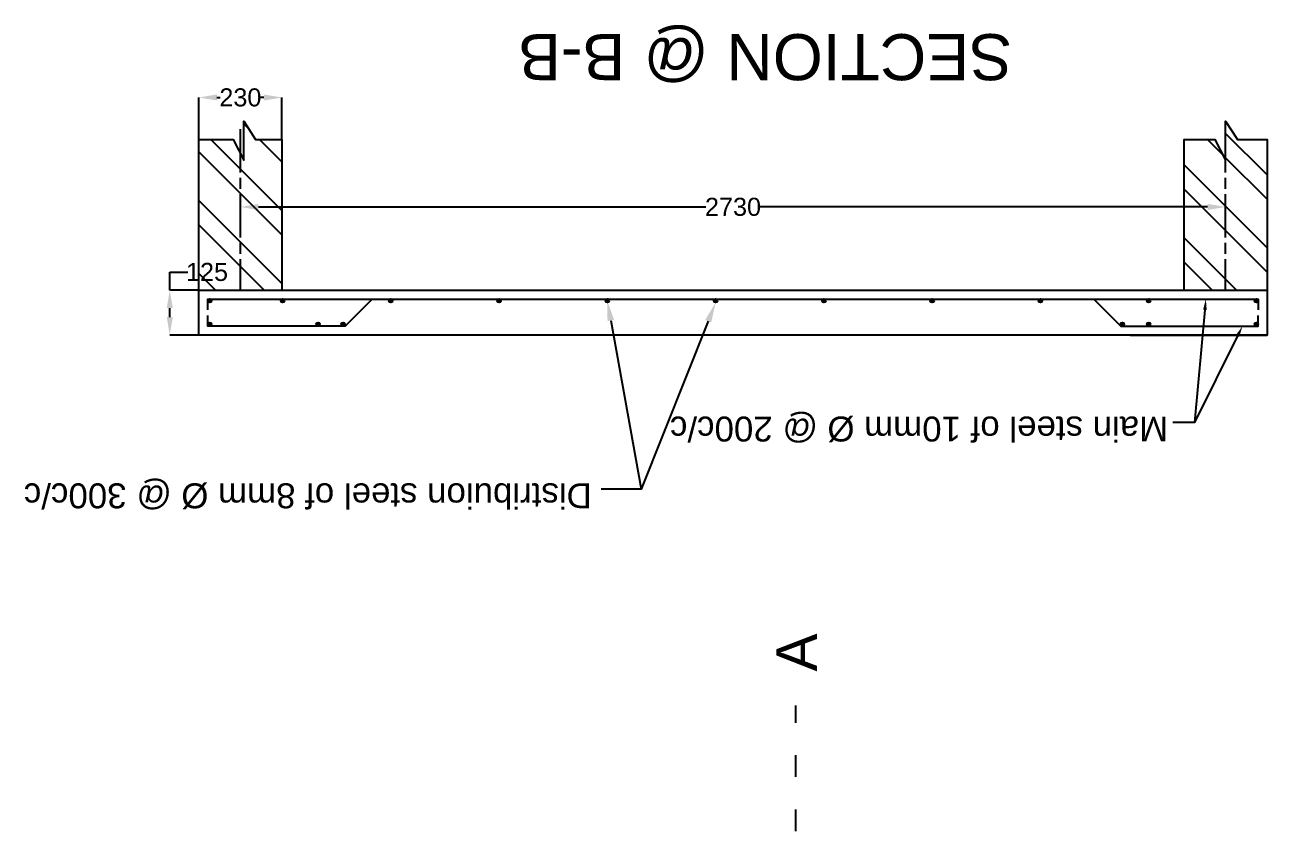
# Model space of a CAD drawing. Header units: inches. Extents: x 3440 to 8522, y 4937 to 14495.
# Drawn here: x 3806 to 7248, y 12262 to 14495 of the extents above; entities that cross this region are included whole.
import ezdxf

# ---------------------------------------------------------------- set-up
doc = ezdxf.new("R2010")
doc.units = ezdxf.units.IN
doc.header["$MEASUREMENT"] = 0
doc.layers.add('PDF_0', color=7, linetype='Continuous')
doc.layers.add('PDF_Text', color=7, linetype='Continuous')
doc.styles.add('PDF TimesNewRomanPSMT', font='arial.ttf')
doc.styles.get("Standard").update_dxf_attribs({"font": 'arial.ttf'})
doc.dimstyles.get("Standard").update_dxf_attribs({"dimtxt": 50, "dimasz": 50, "dimexe": 0.18, "dimexo": 0.0625, "dimgap": 0.09, "dimtad": 0, "dimtih": 1, "dimtoh": 1, "dimdec": 4, "dimzin": 0, "dimdsep": 46, "dimtxsty": 'Standard', "dimcen": 0.09, "dimadec": 0, "dimazin": 0, "dimtfac": 1, "dimtdec": 4, "dimtofl": 0, "dimtmove": 0, "dimatfit": 3, "dimfxl": 1, "dimtolj": 1, "dimtzin": 0, "dimarcsym": 0})

# ---------------------------------------------------------------- blocks, each defined once
blk = doc.blocks.new('*D8')
at = {"color": 0, "lineweight": -2, "transparency": 16777216}
for p, q in [((4207.3, 13760), (4207.3, 13810)), ((4207.3, 13810), (4257.3, 13810)), ((4288, 13760), (4207.2, 13760)), ((4207.3, 13685.1), (4207.3, 13710)), ((4288, 13635.1), (4207.2, 13635.1))]:
    blk.add_line(p, q, dxfattribs=at)
at = {"color": 0, "transparency": 16777216}
for points in [[(4199, 13710), (4215.7, 13710), (4207.3, 13760)], [(4199, 13685.1), (4215.7, 13685.1), (4207.3, 13635.1)]]:
    blk.add_solid(points, dxfattribs=at)
at = {"layer": 'Defpoints', "color": 0, "transparency": 16777216}
for p in [(4207.3, 13760), (4288, 13760), (4288, 13635.1)]:
    blk.add_point(p, dxfattribs=at)
at = {"color": 0, "transparency": 16777216, "insert": (4310.5, 13810), "char_height": 50, "attachment_point": 5}
blk.add_mtext('\\A1;125', dxfattribs=at)
blk = doc.blocks.new('*D9')
at = {"color": 0, "lineweight": -2, "transparency": 16777216}
for p, q in [((4403, 13965.7), (4403, 13990.4)), ((4453, 13990.3), (5692.9, 13990.3)), ((7083, 13990.3), (5843.1, 13990.3)), ((7133, 13965.7), (7133, 13990.4))]:
    blk.add_line(p, q, dxfattribs=at)
at = {"color": 0, "transparency": 16777216}
for points in [[(4453, 13998.6), (4453, 13981.9), (4403, 13990.3)], [(7083, 13998.6), (7083, 13981.9), (7133, 13990.3)]]:
    blk.add_solid(points, dxfattribs=at)
at = {"layer": 'Defpoints', "color": 0, "transparency": 16777216}
for p in [(4403, 13990.3), (4403, 13965.7), (7133, 13965.7)]:
    blk.add_point(p, dxfattribs=at)
at = {"color": 0, "transparency": 16777216, "insert": (5768, 13990.3), "char_height": 50, "attachment_point": 5}
blk.add_mtext('\\A1;2730', dxfattribs=at)
blk = doc.blocks.new('*D10')
at = {"color": 0, "lineweight": -2, "transparency": 16777216}
for p, q in [((4288, 14177), (4288, 14293.6)), ((4338, 14293.4), (4347.3, 14293.4)), ((4468, 14293.4), (4458.7, 14293.4)), ((4518, 14177), (4518, 14293.6))]:
    blk.add_line(p, q, dxfattribs=at)
at = {"color": 0, "transparency": 16777216}
for points in [[(4338, 14301.8), (4338, 14285.1), (4288, 14293.4)], [(4468, 14301.8), (4468, 14285.1), (4518, 14293.4)]]:
    blk.add_solid(points, dxfattribs=at)
at = {"layer": 'Defpoints', "color": 0, "transparency": 16777216}
for p in [(4288, 14293.4), (4288, 14177), (4518, 14177)]:
    blk.add_point(p, dxfattribs=at)
at = {"color": 0, "transparency": 16777216, "insert": (4403, 14293.4), "char_height": 50, "attachment_point": 5}
blk.add_mtext('\\A1;230', dxfattribs=at)

msp = doc.modelspace()

# ---------------------------------------------------------------- linework, layer by layer
at = {"layer": 'PDF_0', "lineweight": 25}
for points in [[(7018.0295, 13760.0025), (7018.0295, 14176.95248), (7102.93928, 14176.95248), (7132.67423, 14119.79531), (7133.00462, 14176.95248), (7133.00462, 14228.16266), (7165.38266, 14176.95248), (7247.97973, 14176.95248), (7247.97973, 13635.11574), (4288.03134, 13635.11574), (4288.03134, 14176.95248), (4382.85277, 14176.95248), (4412.58772, 14119.79531), (4412.9181, 14176.95248), (4412.9181, 14228.16266), (4445.29615, 14176.95248), (4517.98157, 14176.95248), (4517.98157, 13760.0025)], [(4426.46402, 14206.68742), (4412.9181, 14220.23334)], [(4403.00646, 14085.43493), (4403.00646, 14205.69625)], [(7133.00462, 14085.43493), (7133.00462, 14205.69625)], [(7247.97973, 14078.82716), (7133.00462, 14194.13267)], [(4517.98157, 13980.37146), (4321.40056, 14176.95248)], [(4517.98157, 14114.83948), (4456.19897, 14176.95248)], [(7125.0753, 14134.33239), (7082.7856, 14176.95248)], [(4517.98157, 13912.97226), (4288.03134, 14142.92249)], [(7247.97973, 14011.75835), (7132.67423, 14126.73346)], [(7247.97973, 13876.95994), (7018.0295, 14106.91017)], [(4403.00646, 14040.50213), (4403.00646, 14070.56746)], [(7133.00462, 14040.50213), (7133.00462, 14070.56746)], [(4403.00646, 13905.70372), (4403.00646, 14025.63466)], [(7247.97973, 13809.56074), (7018.0295, 14039.51096)], [(7133.00462, 13905.70372), (7133.00462, 14025.63466)], [(4517.98157, 13778.17385), (4288.03134, 14008.12408)], [(4403.00646, 13983.34496), (4403.00646, 13984.00574)], [(7133.00462, 13983.34496), (7133.00462, 13984.00574)], [(4468.75372, 13760.0025), (4288.03134, 13940.72487)], [(4403.00646, 13860.44053), (4403.00646, 13890.50586)], [(7162.73956, 13760.0025), (7018.0295, 13905.04294)], [(7133.00462, 13860.44053), (7133.00462, 13890.50586)], [(4403.00646, 13760.0025), (4403.00646, 13845.57306)], [(7133.00462, 13760.0025), (7133.00462, 13845.57306)], [(4333.95531, 13760.0025), (4288.03134, 13806.25685)], [(7095.34035, 13760.0025), (7018.0295, 13837.64374)], [(4288.03134, 13760.0025), (7247.97973, 13760.0025)], [(4313.14085, 13705.15805), (4313.14085, 13735.22338), (7222.87022, 13735.22338), (7222.87022, 13705.15805)], [(4768.08548, 13735.22338), (4693.08735, 13660.22524), (4313.14085, 13660.22524), (4313.14085, 13689.96019)], [(6767.92559, 13735.22338), (6842.92373, 13660.22524), (7222.87022, 13660.22524), (7222.87022, 13689.96019)], [(7075.51706, 13705.15805), (7047.10367, 13393.27153), (6986.97301, 13393.27153)], [(5699.11958, 13673.77116), (5513.111, 13208.25411), (5402.43093, 13208.25411)], [(5429.52277, 13675.75349), (5513.111, 13208.25411)], [(6868.03323, 13635.11574), (7247.97973, 13635.11574)], [(7166.04344, 13633.13341), (7047.10367, 13393.27153)], [(5941.76373, 12561.54819), (5941.76373, 12609.45449)], [(5941.76373, 12411.55193), (5941.76373, 12471.68259)], [(5941.76373, 12261.55566), (5941.76373, 12321.68632)]]:
    msp.add_lwpolyline(points, dxfattribs=at)
for centre in [(4318.26193, 13730.43281), (4519.79876, 13730.43281), (4819.7913, 13730.43281), (5119.78383, 13730.43281), (5419.77637, 13730.43281), (5719.76891, 13730.43281), (6019.76144, 13730.43281), (6319.75398, 13730.43281), (6619.74652, 13730.43281), (6919.73905, 13730.43281), (7218.07965, 13730.43281), (4318.26193, 13665.34632), (4618.25446, 13665.34632), (4687.636, 13665.34632), (6847.05364, 13665.34632), (6919.73905, 13665.34632), (7218.07965, 13665.34632)]:
    msp.add_circle(centre, 5.12096, dxfattribs=at)
at = {"layer": 'PDF_0', "transparency": 33554559}
for points in [[(4316.11435, 13734.89299), (4320.73978, 13734.23221), (4315.45357, 13734.23221)], [(4317.10551, 13734.89299), (4319.74862, 13734.89299), (4316.11435, 13734.89299)], [(4319.74862, 13734.89299), (4316.11435, 13734.89299), (4320.73978, 13734.23221)], [(4318.09667, 13735.22338), (4319.08784, 13734.89299), (4317.10551, 13734.89299)], [(4319.08784, 13734.89299), (4317.10551, 13734.89299), (4319.74862, 13734.89299)], [(4517.98157, 13734.89299), (4522.27662, 13734.23221), (4516.9904, 13734.23221)], [(4518.64235, 13734.89299), (4521.61584, 13734.89299), (4517.98157, 13734.89299)], [(4521.61584, 13734.89299), (4517.98157, 13734.89299), (4522.27662, 13734.23221)], [(4519.63351, 13735.22338), (4520.62468, 13734.89299), (4518.64235, 13734.89299)], [(4520.62468, 13734.89299), (4518.64235, 13734.89299), (4521.61584, 13734.89299)], [(4817.97411, 13734.89299), (4822.26915, 13734.23221), (4816.98294, 13734.23221)], [(4818.63488, 13734.89299), (4821.60838, 13734.89299), (4817.97411, 13734.89299)], [(4821.60838, 13734.89299), (4817.97411, 13734.89299), (4822.26915, 13734.23221)], [(4819.62605, 13735.22338), (4820.61721, 13734.89299), (4818.63488, 13734.89299)], [(4820.61721, 13734.89299), (4818.63488, 13734.89299), (4821.60838, 13734.89299)], [(5117.96664, 13734.89299), (5122.26169, 13734.23221), (5116.97548, 13734.23221)], [(5118.62742, 13734.89299), (5121.60091, 13734.89299), (5117.96664, 13734.89299)], [(5121.60091, 13734.89299), (5117.96664, 13734.89299), (5122.26169, 13734.23221)], [(5119.61858, 13735.22338), (5120.60975, 13734.89299), (5118.62742, 13734.89299)], [(5120.60975, 13734.89299), (5118.62742, 13734.89299), (5121.60091, 13734.89299)], [(5417.95918, 13734.89299), (5422.25423, 13734.23221), (5416.96801, 13734.23221)], [(5418.61996, 13734.89299), (5421.59345, 13734.89299), (5417.95918, 13734.89299)], [(5421.59345, 13734.89299), (5417.95918, 13734.89299), (5422.25423, 13734.23221)], [(5419.61112, 13735.22338), (5420.60228, 13734.89299), (5418.61996, 13734.89299)], [(5420.60228, 13734.89299), (5418.61996, 13734.89299), (5421.59345, 13734.89299)], [(5717.95171, 13734.89299), (5722.24676, 13734.23221), (5716.96055, 13734.23221)], [(5718.61249, 13734.89299), (5721.2556, 13734.89299), (5717.95171, 13734.89299)], [(5721.2556, 13734.89299), (5717.95171, 13734.89299), (5722.24676, 13734.23221)], [(5719.60366, 13735.22338), (5720.59482, 13734.89299), (5718.61249, 13734.89299)], [(5720.59482, 13734.89299), (5718.61249, 13734.89299), (5721.2556, 13734.89299)], [(6017.94425, 13734.89299), (6022.2393, 13734.23221), (6016.95309, 13734.23221)], [(6018.60503, 13734.89299), (6021.24813, 13734.89299), (6017.94425, 13734.89299)], [(6021.24813, 13734.89299), (6017.94425, 13734.89299), (6022.2393, 13734.23221)], [(6019.59619, 13735.22338), (6020.58736, 13734.89299), (6018.60503, 13734.89299)], [(6020.58736, 13734.89299), (6018.60503, 13734.89299), (6021.24813, 13734.89299)], [(6317.93679, 13734.89299), (6322.23184, 13734.23221), (6316.94562, 13734.23221)], [(6318.59756, 13734.89299), (6321.24067, 13734.89299), (6317.93679, 13734.89299)], [(6321.24067, 13734.89299), (6317.93679, 13734.89299), (6322.23184, 13734.23221)], [(6319.58873, 13735.22338), (6320.57989, 13734.89299), (6318.59756, 13734.89299)], [(6320.57989, 13734.89299), (6318.59756, 13734.89299), (6321.24067, 13734.89299)], [(6617.92932, 13734.89299), (6622.22437, 13734.23221), (6616.93816, 13734.23221)], [(6618.5901, 13734.89299), (6621.23321, 13734.89299), (6617.92932, 13734.89299)], [(6621.23321, 13734.89299), (6617.92932, 13734.89299), (6622.22437, 13734.23221)], [(6619.58127, 13735.22338), (6620.57243, 13734.89299), (6618.5901, 13734.89299)], [(6620.57243, 13734.89299), (6618.5901, 13734.89299), (6621.23321, 13734.89299)], [(6917.59147, 13734.89299), (6922.21691, 13734.23221), (6916.9307, 13734.23221)], [(6918.58264, 13734.89299), (6921.22574, 13734.89299), (6917.59147, 13734.89299)], [(6921.22574, 13734.89299), (6917.59147, 13734.89299), (6922.21691, 13734.23221)], [(6919.5738, 13735.22338), (6920.56497, 13734.89299), (6918.58264, 13734.89299)], [(6920.56497, 13734.89299), (6918.58264, 13734.89299), (6921.22574, 13734.89299)], [(7070.56123, 13705.48844), (7078.16016, 13735.22338), (7080.47288, 13704.49727)], [(7216.26246, 13734.89299), (7220.5575, 13734.23221), (7215.27129, 13734.23221)], [(7216.92323, 13734.89299), (7219.89673, 13734.89299), (7216.26246, 13734.89299)], [(7219.89673, 13734.89299), (7216.26246, 13734.89299), (7220.5575, 13734.23221)], [(7217.9144, 13735.22338), (7218.90556, 13734.89299), (7216.92323, 13734.89299)], [(7218.90556, 13734.89299), (7216.92323, 13734.89299), (7219.89673, 13734.89299)], [(4313.47124, 13732.24988), (4322.72211, 13731.58911), (4313.14085, 13731.58911)], [(4322.72211, 13731.58911), (4313.14085, 13731.58911), (4323.0525, 13730.59794)], [(4313.14085, 13731.58911), (4323.0525, 13730.59794), (4313.14085, 13730.59794)], [(4323.0525, 13730.59794), (4313.14085, 13730.59794), (4323.0525, 13729.60678)], [(4313.14085, 13730.59794), (4323.0525, 13729.60678), (4313.14085, 13729.60678)], [(4323.0525, 13729.60678), (4313.14085, 13729.60678), (4322.72211, 13728.61561)], [(4313.14085, 13729.60678), (4322.72211, 13728.61561), (4313.14085, 13728.61561)], [(4322.72211, 13728.61561), (4313.14085, 13728.61561), (4322.39172, 13727.95484)], [(4313.14085, 13728.61561), (4322.39172, 13727.95484), (4313.47124, 13727.95484)], [(4314.13202, 13733.24105), (4322.39172, 13732.24988), (4313.47124, 13732.24988)], [(4322.39172, 13732.24988), (4313.47124, 13732.24988), (4322.72211, 13731.58911)], [(4322.39172, 13727.95484), (4313.47124, 13727.95484), (4322.06133, 13726.96367)], [(4313.47124, 13727.95484), (4322.06133, 13726.96367), (4314.13202, 13726.96367)], [(4314.79279, 13733.90183), (4322.06133, 13733.24105), (4314.13202, 13733.24105)], [(4322.06133, 13733.24105), (4314.13202, 13733.24105), (4322.39172, 13732.24988)], [(4322.06133, 13726.96367), (4314.13202, 13726.96367), (4321.40056, 13726.3029)], [(4314.13202, 13726.96367), (4321.40056, 13726.3029), (4314.79279, 13726.3029)], [(4315.45357, 13734.23221), (4321.40056, 13733.90183), (4314.79279, 13733.90183)], [(4321.40056, 13733.90183), (4314.79279, 13733.90183), (4322.06133, 13733.24105)], [(4321.40056, 13726.3029), (4314.79279, 13726.3029), (4320.73978, 13725.97251)], [(4314.79279, 13726.3029), (4320.73978, 13725.97251), (4315.45357, 13725.97251)], [(4320.73978, 13734.23221), (4315.45357, 13734.23221), (4321.40056, 13733.90183)], [(4320.73978, 13725.97251), (4315.45357, 13725.97251), (4319.74862, 13725.31173)], [(4315.45357, 13725.97251), (4319.74862, 13725.31173), (4316.11435, 13725.31173)], [(4319.74862, 13725.31173), (4316.11435, 13725.31173), (4319.08784, 13725.31173)], [(4316.11435, 13725.31173), (4319.08784, 13725.31173), (4317.10551, 13725.31173)], [(4317.10551, 13725.31173), (4319.08784, 13725.31173), (4318.09667, 13724.98134)], [(4515.00808, 13731.58911), (4524.58933, 13730.59794), (4514.67769, 13730.59794)], [(4524.58933, 13730.59794), (4514.67769, 13730.59794), (4524.58933, 13729.60678)], [(4514.67769, 13730.59794), (4524.58933, 13729.60678), (4514.67769, 13729.60678)], [(4524.58933, 13729.60678), (4514.67769, 13729.60678), (4524.58933, 13728.61561)], [(4514.67769, 13729.60678), (4524.58933, 13728.61561), (4515.00808, 13728.61561)], [(4515.33846, 13732.24988), (4524.58933, 13731.58911), (4515.00808, 13731.58911)], [(4524.58933, 13731.58911), (4515.00808, 13731.58911), (4524.58933, 13730.59794)], [(4524.58933, 13728.61561), (4515.00808, 13728.61561), (4524.25895, 13727.95484)], [(4515.00808, 13728.61561), (4524.25895, 13727.95484), (4515.33846, 13727.95484)], [(4515.66885, 13733.24105), (4524.25895, 13732.24988), (4515.33846, 13732.24988)], [(4524.25895, 13732.24988), (4515.33846, 13732.24988), (4524.58933, 13731.58911)], [(4524.25895, 13727.95484), (4515.33846, 13727.95484), (4523.59817, 13726.96367)], [(4515.33846, 13727.95484), (4523.59817, 13726.96367), (4515.66885, 13726.96367)], [(4516.32963, 13733.90183), (4523.59817, 13733.24105), (4515.66885, 13733.24105)], [(4523.59817, 13733.24105), (4515.66885, 13733.24105), (4524.25895, 13732.24988)], [(4523.59817, 13726.96367), (4515.66885, 13726.96367), (4522.93739, 13726.3029)], [(4515.66885, 13726.96367), (4522.93739, 13726.3029), (4516.32963, 13726.3029)], [(4516.9904, 13734.23221), (4522.93739, 13733.90183), (4516.32963, 13733.90183)], [(4522.93739, 13733.90183), (4516.32963, 13733.90183), (4523.59817, 13733.24105)], [(4522.93739, 13726.3029), (4516.32963, 13726.3029), (4522.27662, 13725.97251)], [(4516.32963, 13726.3029), (4522.27662, 13725.97251), (4516.9904, 13725.97251)], [(4522.27662, 13734.23221), (4516.9904, 13734.23221), (4522.93739, 13733.90183)], [(4522.27662, 13725.97251), (4516.9904, 13725.97251), (4521.61584, 13725.31173)], [(4516.9904, 13725.97251), (4521.61584, 13725.31173), (4517.98157, 13725.31173)], [(4521.61584, 13725.31173), (4517.98157, 13725.31173), (4520.62468, 13725.31173)], [(4517.98157, 13725.31173), (4520.62468, 13725.31173), (4518.64235, 13725.31173)], [(4518.64235, 13725.31173), (4520.62468, 13725.31173), (4519.63351, 13724.98134)], [(4815.00061, 13731.58911), (4824.58187, 13730.59794), (4814.67022, 13730.59794)], [(4824.58187, 13730.59794), (4814.67022, 13730.59794), (4824.58187, 13729.60678)], [(4814.67022, 13730.59794), (4824.58187, 13729.60678), (4814.67022, 13729.60678)], [(4824.58187, 13729.60678), (4814.67022, 13729.60678), (4824.58187, 13728.61561)], [(4814.67022, 13729.60678), (4824.58187, 13728.61561), (4815.00061, 13728.61561)], [(4815.331, 13732.24988), (4824.58187, 13731.58911), (4815.00061, 13731.58911)], [(4824.58187, 13731.58911), (4815.00061, 13731.58911), (4824.58187, 13730.59794)], [(4824.58187, 13728.61561), (4815.00061, 13728.61561), (4824.25148, 13727.95484)], [(4815.00061, 13728.61561), (4824.25148, 13727.95484), (4815.331, 13727.95484)], [(4815.66139, 13733.24105), (4824.25148, 13732.24988), (4815.331, 13732.24988)], [(4824.25148, 13732.24988), (4815.331, 13732.24988), (4824.58187, 13731.58911)], [(4824.25148, 13727.95484), (4815.331, 13727.95484), (4823.59071, 13726.96367)], [(4815.331, 13727.95484), (4823.59071, 13726.96367), (4815.66139, 13726.96367)], [(4816.32216, 13733.90183), (4823.59071, 13733.24105), (4815.66139, 13733.24105)], [(4823.59071, 13733.24105), (4815.66139, 13733.24105), (4824.25148, 13732.24988)], [(4823.59071, 13726.96367), (4815.66139, 13726.96367), (4822.92993, 13726.3029)], [(4815.66139, 13726.96367), (4822.92993, 13726.3029), (4816.32216, 13726.3029)], [(4816.98294, 13734.23221), (4822.92993, 13733.90183), (4816.32216, 13733.90183)], [(4822.92993, 13733.90183), (4816.32216, 13733.90183), (4823.59071, 13733.24105)], [(4822.92993, 13726.3029), (4816.32216, 13726.3029), (4822.26915, 13725.97251)], [(4816.32216, 13726.3029), (4822.26915, 13725.97251), (4816.98294, 13725.97251)], [(4822.26915, 13734.23221), (4816.98294, 13734.23221), (4822.92993, 13733.90183)], [(4822.26915, 13725.97251), (4816.98294, 13725.97251), (4821.60838, 13725.31173)], [(4816.98294, 13725.97251), (4821.60838, 13725.31173), (4817.97411, 13725.31173)], [(4821.60838, 13725.31173), (4817.97411, 13725.31173), (4820.61721, 13725.31173)], [(4817.97411, 13725.31173), (4820.61721, 13725.31173), (4818.63488, 13725.31173)], [(4818.63488, 13725.31173), (4820.61721, 13725.31173), (4819.62605, 13724.98134)], [(5115.32354, 13732.24988), (5124.57441, 13731.58911), (5114.66276, 13731.58911)], [(5124.57441, 13731.58911), (5114.66276, 13731.58911), (5124.57441, 13730.59794)], [(5114.66276, 13731.58911), (5124.57441, 13730.59794), (5114.66276, 13730.59794)], [(5124.57441, 13730.59794), (5114.66276, 13730.59794), (5124.57441, 13729.60678)], [(5114.66276, 13730.59794), (5124.57441, 13729.60678), (5114.66276, 13729.60678)], [(5124.57441, 13729.60678), (5114.66276, 13729.60678), (5124.57441, 13728.61561)], [(5114.66276, 13729.60678), (5124.57441, 13728.61561), (5114.66276, 13728.61561)], [(5124.57441, 13728.61561), (5114.66276, 13728.61561), (5124.24402, 13727.95484)], [(5114.66276, 13728.61561), (5124.24402, 13727.95484), (5115.32354, 13727.95484)], [(5115.65392, 13733.24105), (5124.24402, 13732.24988), (5115.32354, 13732.24988)], [(5124.24402, 13732.24988), (5115.32354, 13732.24988), (5124.57441, 13731.58911)], [(5124.24402, 13727.95484), (5115.32354, 13727.95484), (5123.58324, 13726.96367)], [(5115.32354, 13727.95484), (5123.58324, 13726.96367), (5115.65392, 13726.96367)], [(5116.3147, 13733.90183), (5123.58324, 13733.24105), (5115.65392, 13733.24105)], [(5123.58324, 13733.24105), (5115.65392, 13733.24105), (5124.24402, 13732.24988)], [(5123.58324, 13726.96367), (5115.65392, 13726.96367), (5122.92247, 13726.3029)], [(5115.65392, 13726.96367), (5122.92247, 13726.3029), (5116.3147, 13726.3029)], [(5116.97548, 13734.23221), (5122.92247, 13733.90183), (5116.3147, 13733.90183)], [(5122.92247, 13733.90183), (5116.3147, 13733.90183), (5123.58324, 13733.24105)], [(5122.92247, 13726.3029), (5116.3147, 13726.3029), (5122.26169, 13725.97251)], [(5116.3147, 13726.3029), (5122.26169, 13725.97251), (5116.97548, 13725.97251)], [(5122.26169, 13734.23221), (5116.97548, 13734.23221), (5122.92247, 13733.90183)], [(5122.26169, 13725.97251), (5116.97548, 13725.97251), (5121.60091, 13725.31173)], [(5116.97548, 13725.97251), (5121.60091, 13725.31173), (5117.96664, 13725.31173)], [(5121.60091, 13725.31173), (5117.96664, 13725.31173), (5120.60975, 13725.31173)], [(5117.96664, 13725.31173), (5120.60975, 13725.31173), (5118.62742, 13725.31173)], [(5118.62742, 13725.31173), (5120.60975, 13725.31173), (5119.61858, 13724.98134)], [(5414.98568, 13732.24988), (5424.56694, 13731.58911), (5414.6553, 13731.58911)], [(5424.56694, 13731.58911), (5414.6553, 13731.58911), (5424.56694, 13730.59794)], [(5414.6553, 13731.58911), (5424.56694, 13730.59794), (5414.6553, 13730.59794)], [(5424.56694, 13730.59794), (5414.6553, 13730.59794), (5424.56694, 13729.60678)], [(5414.6553, 13730.59794), (5424.56694, 13729.60678), (5414.6553, 13729.60678)], [(5424.56694, 13729.60678), (5414.6553, 13729.60678), (5424.56694, 13728.61561)], [(5414.6553, 13729.60678), (5424.56694, 13728.61561), (5414.6553, 13728.61561)], [(5424.56694, 13728.61561), (5414.6553, 13728.61561), (5424.23656, 13727.95484)], [(5414.6553, 13728.61561), (5424.23656, 13727.95484), (5414.98568, 13727.95484)], [(5415.64646, 13733.24105), (5424.23656, 13732.24988), (5414.98568, 13732.24988)], [(5424.23656, 13732.24988), (5414.98568, 13732.24988), (5424.56694, 13731.58911)], [(5424.23656, 13727.95484), (5414.98568, 13727.95484), (5423.57578, 13726.96367)], [(5414.98568, 13727.95484), (5423.57578, 13726.96367), (5415.64646, 13726.96367)], [(5416.30724, 13733.90183), (5423.57578, 13733.24105), (5415.64646, 13733.24105)], [(5423.57578, 13733.24105), (5415.64646, 13733.24105), (5424.23656, 13732.24988)], [(5423.57578, 13726.96367), (5415.64646, 13726.96367), (5422.915, 13726.3029)], [(5415.64646, 13726.96367), (5422.915, 13726.3029), (5416.30724, 13726.3029)], [(5416.96801, 13734.23221), (5422.915, 13733.90183), (5416.30724, 13733.90183)], [(5422.915, 13733.90183), (5416.30724, 13733.90183), (5423.57578, 13733.24105)], [(5422.915, 13726.3029), (5416.30724, 13726.3029), (5422.25423, 13725.97251)], [(5416.30724, 13726.3029), (5422.25423, 13725.97251), (5416.96801, 13725.97251)], [(5422.25423, 13734.23221), (5416.96801, 13734.23221), (5422.915, 13733.90183)], [(5422.25423, 13725.97251), (5416.96801, 13725.97251), (5421.59345, 13725.31173)], [(5416.96801, 13725.97251), (5421.59345, 13725.31173), (5417.95918, 13725.31173)], [(5421.59345, 13725.31173), (5417.95918, 13725.31173), (5420.60228, 13725.31173)], [(5417.95918, 13725.31173), (5420.60228, 13725.31173), (5418.61996, 13725.31173)], [(5418.61996, 13725.31173), (5420.60228, 13725.31173), (5419.61112, 13724.98134)], [(5420.2719, 13674.10155), (5419.61112, 13730.26755), (5438.44325, 13677.40543)], [(5690.52949, 13677.07505), (5719.60366, 13724.98134), (5707.70968, 13670.46728)], [(5714.97822, 13732.24988), (5724.55948, 13731.58911), (5714.64783, 13731.58911)], [(5724.55948, 13731.58911), (5714.64783, 13731.58911), (5724.55948, 13730.59794)], [(5714.64783, 13731.58911), (5724.55948, 13730.59794), (5714.64783, 13730.59794)], [(5724.55948, 13730.59794), (5714.64783, 13730.59794), (5724.55948, 13729.60678)], [(5714.64783, 13730.59794), (5724.55948, 13729.60678), (5714.64783, 13729.60678)], [(5724.55948, 13729.60678), (5714.64783, 13729.60678), (5724.55948, 13728.61561)], [(5714.64783, 13729.60678), (5724.55948, 13728.61561), (5714.64783, 13728.61561)], [(5724.55948, 13728.61561), (5714.64783, 13728.61561), (5724.22909, 13727.95484)], [(5714.64783, 13728.61561), (5724.22909, 13727.95484), (5714.97822, 13727.95484)], [(5715.639, 13733.24105), (5724.22909, 13732.24988), (5714.97822, 13732.24988)], [(5724.22909, 13732.24988), (5714.97822, 13732.24988), (5724.55948, 13731.58911)], [(5724.22909, 13727.95484), (5714.97822, 13727.95484), (5723.56832, 13726.96367)], [(5714.97822, 13727.95484), (5723.56832, 13726.96367), (5715.639, 13726.96367)], [(5716.29977, 13733.90183), (5723.56832, 13733.24105), (5715.639, 13733.24105)], [(5723.56832, 13733.24105), (5715.639, 13733.24105), (5724.22909, 13732.24988)], [(5723.56832, 13726.96367), (5715.639, 13726.96367), (5722.90754, 13726.3029)], [(5715.639, 13726.96367), (5722.90754, 13726.3029), (5716.29977, 13726.3029)], [(5716.96055, 13734.23221), (5722.90754, 13733.90183), (5716.29977, 13733.90183)], [(5722.90754, 13733.90183), (5716.29977, 13733.90183), (5723.56832, 13733.24105)], [(5722.90754, 13726.3029), (5716.29977, 13726.3029), (5722.24676, 13725.97251)], [(5716.29977, 13726.3029), (5722.24676, 13725.97251), (5716.96055, 13725.97251)], [(5722.24676, 13734.23221), (5716.96055, 13734.23221), (5722.90754, 13733.90183)], [(5722.24676, 13725.97251), (5716.96055, 13725.97251), (5721.2556, 13725.31173)], [(5716.96055, 13725.97251), (5721.2556, 13725.31173), (5717.95171, 13725.31173)], [(5721.2556, 13725.31173), (5717.95171, 13725.31173), (5720.59482, 13725.31173)], [(5717.95171, 13725.31173), (5720.59482, 13725.31173), (5718.61249, 13725.31173)], [(5718.61249, 13725.31173), (5720.59482, 13725.31173), (5719.60366, 13724.98134)], [(6014.97076, 13732.24988), (6024.55202, 13731.58911), (6014.64037, 13731.58911)], [(6024.55202, 13731.58911), (6014.64037, 13731.58911), (6024.55202, 13730.59794)], [(6014.64037, 13731.58911), (6024.55202, 13730.59794), (6014.64037, 13730.59794)], [(6024.55202, 13730.59794), (6014.64037, 13730.59794), (6024.55202, 13729.60678)], [(6014.64037, 13730.59794), (6024.55202, 13729.60678), (6014.64037, 13729.60678)], [(6024.55202, 13729.60678), (6014.64037, 13729.60678), (6024.55202, 13728.61561)], [(6014.64037, 13729.60678), (6024.55202, 13728.61561), (6014.64037, 13728.61561)], [(6024.55202, 13728.61561), (6014.64037, 13728.61561), (6024.22163, 13727.95484)], [(6014.64037, 13728.61561), (6024.22163, 13727.95484), (6014.97076, 13727.95484)], [(6015.63153, 13733.24105), (6024.22163, 13732.24988), (6014.97076, 13732.24988)], [(6024.22163, 13732.24988), (6014.97076, 13732.24988), (6024.55202, 13731.58911)], [(6024.22163, 13727.95484), (6014.97076, 13727.95484), (6023.56085, 13726.96367)], [(6014.97076, 13727.95484), (6023.56085, 13726.96367), (6015.63153, 13726.96367)], [(6016.29231, 13733.90183), (6023.56085, 13733.24105), (6015.63153, 13733.24105)], [(6023.56085, 13733.24105), (6015.63153, 13733.24105), (6024.22163, 13732.24988)], [(6023.56085, 13726.96367), (6015.63153, 13726.96367), (6022.90008, 13726.3029)], [(6015.63153, 13726.96367), (6022.90008, 13726.3029), (6016.29231, 13726.3029)], [(6016.95309, 13734.23221), (6022.90008, 13733.90183), (6016.29231, 13733.90183)], [(6022.90008, 13733.90183), (6016.29231, 13733.90183), (6023.56085, 13733.24105)], [(6022.90008, 13726.3029), (6016.29231, 13726.3029), (6022.2393, 13725.97251)], [(6016.29231, 13726.3029), (6022.2393, 13725.97251), (6016.95309, 13725.97251)], [(6022.2393, 13734.23221), (6016.95309, 13734.23221), (6022.90008, 13733.90183)], [(6022.2393, 13725.97251), (6016.95309, 13725.97251), (6021.24813, 13725.31173)], [(6016.95309, 13725.97251), (6021.24813, 13725.31173), (6017.94425, 13725.31173)], [(6021.24813, 13725.31173), (6017.94425, 13725.31173), (6020.58736, 13725.31173)], [(6017.94425, 13725.31173), (6020.58736, 13725.31173), (6018.60503, 13725.31173)], [(6018.60503, 13725.31173), (6020.58736, 13725.31173), (6019.59619, 13724.98134)], [(6314.96329, 13732.24988), (6324.54455, 13731.58911), (6314.63291, 13731.58911)], [(6324.54455, 13731.58911), (6314.63291, 13731.58911), (6324.54455, 13730.59794)], [(6314.63291, 13731.58911), (6324.54455, 13730.59794), (6314.63291, 13730.59794)], [(6324.54455, 13730.59794), (6314.63291, 13730.59794), (6324.54455, 13729.60678)], [(6314.63291, 13730.59794), (6324.54455, 13729.60678), (6314.63291, 13729.60678)], [(6324.54455, 13729.60678), (6314.63291, 13729.60678), (6324.54455, 13728.61561)], [(6314.63291, 13729.60678), (6324.54455, 13728.61561), (6314.63291, 13728.61561)], [(6324.54455, 13728.61561), (6314.63291, 13728.61561), (6324.21416, 13727.95484)], [(6314.63291, 13728.61561), (6324.21416, 13727.95484), (6314.96329, 13727.95484)], [(6315.62407, 13733.24105), (6324.21416, 13732.24988), (6314.96329, 13732.24988)], [(6324.21416, 13732.24988), (6314.96329, 13732.24988), (6324.54455, 13731.58911)], [(6324.21416, 13727.95484), (6314.96329, 13727.95484), (6323.55339, 13726.96367)], [(6314.96329, 13727.95484), (6323.55339, 13726.96367), (6315.62407, 13726.96367)], [(6316.28485, 13733.90183), (6323.55339, 13733.24105), (6315.62407, 13733.24105)], [(6323.55339, 13733.24105), (6315.62407, 13733.24105), (6324.21416, 13732.24988)], [(6323.55339, 13726.96367), (6315.62407, 13726.96367), (6322.89261, 13726.3029)], [(6315.62407, 13726.96367), (6322.89261, 13726.3029), (6316.28485, 13726.3029)], [(6316.94562, 13734.23221), (6322.89261, 13733.90183), (6316.28485, 13733.90183)], [(6322.89261, 13733.90183), (6316.28485, 13733.90183), (6323.55339, 13733.24105)], [(6322.89261, 13726.3029), (6316.28485, 13726.3029), (6322.23184, 13725.97251)], [(6316.28485, 13726.3029), (6322.23184, 13725.97251), (6316.94562, 13725.97251)], [(6322.23184, 13734.23221), (6316.94562, 13734.23221), (6322.89261, 13733.90183)], [(6322.23184, 13725.97251), (6316.94562, 13725.97251), (6321.24067, 13725.31173)], [(6316.94562, 13725.97251), (6321.24067, 13725.31173), (6317.93679, 13725.31173)], [(6321.24067, 13725.31173), (6317.93679, 13725.31173), (6320.57989, 13725.31173)], [(6317.93679, 13725.31173), (6320.57989, 13725.31173), (6318.59756, 13725.31173)], [(6318.59756, 13725.31173), (6320.57989, 13725.31173), (6319.58873, 13724.98134)], [(6614.95583, 13732.24988), (6624.53709, 13731.58911), (6614.62544, 13731.58911)], [(6624.53709, 13731.58911), (6614.62544, 13731.58911), (6624.53709, 13730.59794)], [(6614.62544, 13731.58911), (6624.53709, 13730.59794), (6614.62544, 13730.59794)], [(6624.53709, 13730.59794), (6614.62544, 13730.59794), (6624.53709, 13729.60678)], [(6614.62544, 13730.59794), (6624.53709, 13729.60678), (6614.62544, 13729.60678)], [(6624.53709, 13729.60678), (6614.62544, 13729.60678), (6624.53709, 13728.61561)], [(6614.62544, 13729.60678), (6624.53709, 13728.61561), (6614.62544, 13728.61561)], [(6624.53709, 13728.61561), (6614.62544, 13728.61561), (6624.2067, 13727.95484)], [(6614.62544, 13728.61561), (6624.2067, 13727.95484), (6614.95583, 13727.95484)], [(6615.61661, 13733.24105), (6624.2067, 13732.24988), (6614.95583, 13732.24988)], [(6624.2067, 13732.24988), (6614.95583, 13732.24988), (6624.53709, 13731.58911)], [(6624.2067, 13727.95484), (6614.95583, 13727.95484), (6623.54592, 13726.96367)], [(6614.95583, 13727.95484), (6623.54592, 13726.96367), (6615.61661, 13726.96367)], [(6616.27738, 13733.90183), (6623.54592, 13733.24105), (6615.61661, 13733.24105)], [(6623.54592, 13733.24105), (6615.61661, 13733.24105), (6624.2067, 13732.24988)], [(6623.54592, 13726.96367), (6615.61661, 13726.96367), (6622.88515, 13726.3029)], [(6615.61661, 13726.96367), (6622.88515, 13726.3029), (6616.27738, 13726.3029)], [(6616.93816, 13734.23221), (6622.88515, 13733.90183), (6616.27738, 13733.90183)], [(6622.88515, 13733.90183), (6616.27738, 13733.90183), (6623.54592, 13733.24105)], [(6622.88515, 13726.3029), (6616.27738, 13726.3029), (6622.22437, 13725.97251)], [(6616.27738, 13726.3029), (6622.22437, 13725.97251), (6616.93816, 13725.97251)], [(6622.22437, 13734.23221), (6616.93816, 13734.23221), (6622.88515, 13733.90183)], [(6622.22437, 13725.97251), (6616.93816, 13725.97251), (6621.23321, 13725.31173)], [(6616.93816, 13725.97251), (6621.23321, 13725.31173), (6617.92932, 13725.31173)], [(6621.23321, 13725.31173), (6617.92932, 13725.31173), (6620.57243, 13725.31173)], [(6617.92932, 13725.31173), (6620.57243, 13725.31173), (6618.5901, 13725.31173)], [(6618.5901, 13725.31173), (6620.57243, 13725.31173), (6619.58127, 13724.98134)], [(6914.94837, 13732.24988), (6924.52963, 13731.58911), (6914.61798, 13731.58911)], [(6924.52963, 13731.58911), (6914.61798, 13731.58911), (6924.52963, 13730.59794)], [(6914.61798, 13731.58911), (6924.52963, 13730.59794), (6914.61798, 13730.59794)], [(6924.52963, 13730.59794), (6914.61798, 13730.59794), (6924.52963, 13729.60678)], [(6914.61798, 13730.59794), (6924.52963, 13729.60678), (6914.61798, 13729.60678)], [(6924.52963, 13729.60678), (6914.61798, 13729.60678), (6924.52963, 13728.61561)], [(6914.61798, 13729.60678), (6924.52963, 13728.61561), (6914.61798, 13728.61561)], [(6924.52963, 13728.61561), (6914.61798, 13728.61561), (6924.19924, 13727.95484)], [(6914.61798, 13728.61561), (6924.19924, 13727.95484), (6914.94837, 13727.95484)], [(6915.60914, 13733.24105), (6924.19924, 13732.24988), (6914.94837, 13732.24988)], [(6924.19924, 13732.24988), (6914.94837, 13732.24988), (6924.52963, 13731.58911)], [(6924.19924, 13727.95484), (6914.94837, 13727.95484), (6923.53846, 13726.96367)], [(6914.94837, 13727.95484), (6923.53846, 13726.96367), (6915.60914, 13726.96367)], [(6916.26992, 13733.90183), (6923.53846, 13733.24105), (6915.60914, 13733.24105)], [(6923.53846, 13733.24105), (6915.60914, 13733.24105), (6924.19924, 13732.24988)], [(6923.53846, 13726.96367), (6915.60914, 13726.96367), (6922.87768, 13726.3029)], [(6915.60914, 13726.96367), (6922.87768, 13726.3029), (6916.26992, 13726.3029)], [(6916.9307, 13734.23221), (6922.87768, 13733.90183), (6916.26992, 13733.90183)], [(6922.87768, 13733.90183), (6916.26992, 13733.90183), (6923.53846, 13733.24105)], [(6922.87768, 13726.3029), (6916.26992, 13726.3029), (6922.21691, 13725.97251)], [(6916.26992, 13726.3029), (6922.21691, 13725.97251), (6916.9307, 13725.97251)], [(6922.21691, 13734.23221), (6916.9307, 13734.23221), (6922.87768, 13733.90183)], [(6922.21691, 13725.97251), (6916.9307, 13725.97251), (6921.22574, 13725.31173)], [(6916.9307, 13725.97251), (6921.22574, 13725.31173), (6917.59147, 13725.31173)], [(6921.22574, 13725.31173), (6917.59147, 13725.31173), (6920.56497, 13725.31173)], [(6917.59147, 13725.31173), (6920.56497, 13725.31173), (6918.58264, 13725.31173)], [(6918.58264, 13725.31173), (6920.56497, 13725.31173), (6919.5738, 13724.98134)], [(7213.28896, 13731.58911), (7222.87022, 13730.59794), (7212.95857, 13730.59794)], [(7222.87022, 13730.59794), (7212.95857, 13730.59794), (7222.87022, 13729.60678)], [(7212.95857, 13730.59794), (7222.87022, 13729.60678), (7212.95857, 13729.60678)], [(7222.87022, 13729.60678), (7212.95857, 13729.60678), (7222.87022, 13728.61561)], [(7212.95857, 13729.60678), (7222.87022, 13728.61561), (7213.28896, 13728.61561)], [(7213.61935, 13732.24988), (7222.87022, 13731.58911), (7213.28896, 13731.58911)], [(7222.87022, 13731.58911), (7213.28896, 13731.58911), (7222.87022, 13730.59794)], [(7222.87022, 13728.61561), (7213.28896, 13728.61561), (7222.53983, 13727.95484)], [(7213.28896, 13728.61561), (7222.53983, 13727.95484), (7213.61935, 13727.95484)], [(7213.94974, 13733.24105), (7222.53983, 13732.24988), (7213.61935, 13732.24988)], [(7222.53983, 13732.24988), (7213.61935, 13732.24988), (7222.87022, 13731.58911)], [(7222.53983, 13727.95484), (7213.61935, 13727.95484), (7221.87906, 13726.96367)], [(7213.61935, 13727.95484), (7221.87906, 13726.96367), (7213.94974, 13726.96367)], [(7214.61051, 13733.90183), (7221.87906, 13733.24105), (7213.94974, 13733.24105)], [(7221.87906, 13733.24105), (7213.94974, 13733.24105), (7222.53983, 13732.24988)], [(7221.87906, 13726.96367), (7213.94974, 13726.96367), (7221.21828, 13726.3029)], [(7213.94974, 13726.96367), (7221.21828, 13726.3029), (7214.61051, 13726.3029)], [(7215.27129, 13734.23221), (7221.21828, 13733.90183), (7214.61051, 13733.90183)], [(7221.21828, 13733.90183), (7214.61051, 13733.90183), (7221.87906, 13733.24105)], [(7221.21828, 13726.3029), (7214.61051, 13726.3029), (7220.5575, 13725.97251)], [(7214.61051, 13726.3029), (7220.5575, 13725.97251), (7215.27129, 13725.97251)], [(7220.5575, 13734.23221), (7215.27129, 13734.23221), (7221.21828, 13733.90183)], [(7220.5575, 13725.97251), (7215.27129, 13725.97251), (7219.89673, 13725.31173)], [(7215.27129, 13725.97251), (7219.89673, 13725.31173), (7216.26246, 13725.31173)], [(7216.26246, 13725.31173), (7216.92323, 13725.31173), (7218.90556, 13725.31173)], [(7216.26246, 13725.31173), (7219.89673, 13725.31173), (7218.90556, 13725.31173)], [(7216.92323, 13725.31173), (7218.90556, 13725.31173), (7217.9144, 13724.98134)], [(4313.47124, 13667.49379), (4322.72211, 13666.50262), (4313.14085, 13666.50262)], [(4322.72211, 13666.50262), (4313.14085, 13666.50262), (4323.0525, 13665.51146)], [(4313.14085, 13666.50262), (4323.0525, 13665.51146), (4313.14085, 13665.51146)], [(4314.13202, 13668.15456), (4322.39172, 13667.49379), (4313.47124, 13667.49379)], [(4322.39172, 13667.49379), (4313.47124, 13667.49379), (4322.72211, 13666.50262)], [(4314.79279, 13668.81534), (4322.06133, 13668.15456), (4314.13202, 13668.15456)], [(4322.06133, 13668.15456), (4314.13202, 13668.15456), (4322.39172, 13667.49379)], [(4315.45357, 13669.47612), (4321.40056, 13668.81534), (4314.79279, 13668.81534)], [(4321.40056, 13668.81534), (4314.79279, 13668.81534), (4322.06133, 13668.15456)], [(4316.11435, 13669.8065), (4320.73978, 13669.47612), (4315.45357, 13669.47612)], [(4320.73978, 13669.47612), (4315.45357, 13669.47612), (4321.40056, 13668.81534)], [(4317.10551, 13670.13689), (4319.74862, 13669.8065), (4316.11435, 13669.8065)], [(4319.74862, 13669.8065), (4316.11435, 13669.8065), (4320.73978, 13669.47612)], [(4318.09667, 13670.13689), (4319.08784, 13670.13689), (4317.10551, 13670.13689)], [(4319.08784, 13670.13689), (4317.10551, 13670.13689), (4319.74862, 13669.8065)], [(4613.46378, 13667.49379), (4622.71465, 13666.50262), (4613.13339, 13666.50262)], [(4622.71465, 13666.50262), (4613.13339, 13666.50262), (4623.04503, 13665.51146)], [(4613.13339, 13666.50262), (4623.04503, 13665.51146), (4613.13339, 13665.51146)], [(4614.12455, 13668.15456), (4622.38426, 13667.49379), (4613.46378, 13667.49379)], [(4622.38426, 13667.49379), (4613.46378, 13667.49379), (4622.71465, 13666.50262)], [(4614.78533, 13668.81534), (4622.05387, 13668.15456), (4614.12455, 13668.15456)], [(4622.05387, 13668.15456), (4614.12455, 13668.15456), (4622.38426, 13667.49379)], [(4615.4461, 13669.47612), (4621.39309, 13668.81534), (4614.78533, 13668.81534)], [(4621.39309, 13668.81534), (4614.78533, 13668.81534), (4622.05387, 13668.15456)], [(4616.10688, 13669.8065), (4620.73232, 13669.47612), (4615.4461, 13669.47612)], [(4620.73232, 13669.47612), (4615.4461, 13669.47612), (4621.39309, 13668.81534)], [(4617.09805, 13670.13689), (4619.74115, 13669.8065), (4616.10688, 13669.8065)], [(4619.74115, 13669.8065), (4616.10688, 13669.8065), (4620.73232, 13669.47612)], [(4618.08921, 13670.13689), (4619.08038, 13670.13689), (4617.09805, 13670.13689)], [(4619.08038, 13670.13689), (4617.09805, 13670.13689), (4619.74115, 13669.8065)], [(4682.84531, 13666.50262), (4692.42657, 13665.51146), (4682.51492, 13665.51146)], [(4683.1757, 13667.49379), (4692.42657, 13666.50262), (4682.84531, 13666.50262)], [(4692.42657, 13666.50262), (4682.84531, 13666.50262), (4692.42657, 13665.51146)], [(4683.50609, 13668.15456), (4692.09618, 13667.49379), (4683.1757, 13667.49379)], [(4692.09618, 13667.49379), (4683.1757, 13667.49379), (4692.42657, 13666.50262)], [(4684.16686, 13668.81534), (4691.4354, 13668.15456), (4683.50609, 13668.15456)], [(4691.4354, 13668.15456), (4683.50609, 13668.15456), (4692.09618, 13667.49379)], [(4684.82764, 13669.47612), (4690.77463, 13668.81534), (4684.16686, 13668.81534)], [(4690.77463, 13668.81534), (4684.16686, 13668.81534), (4691.4354, 13668.15456)], [(4685.8188, 13669.8065), (4690.11385, 13669.47612), (4684.82764, 13669.47612)], [(4690.11385, 13669.47612), (4684.82764, 13669.47612), (4690.77463, 13668.81534)], [(4686.47958, 13670.13689), (4689.45307, 13669.8065), (4685.8188, 13669.8065)], [(4689.45307, 13669.8065), (4685.8188, 13669.8065), (4690.11385, 13669.47612)], [(4687.47074, 13670.13689), (4688.46191, 13670.13689), (4686.47958, 13670.13689)], [(4688.46191, 13670.13689), (4686.47958, 13670.13689), (4689.45307, 13669.8065)], [(6842.26295, 13666.50262), (6851.84421, 13665.51146), (6841.93256, 13665.51146)], [(6842.59334, 13667.49379), (6851.84421, 13666.50262), (6842.26295, 13666.50262)], [(6851.84421, 13666.50262), (6842.26295, 13666.50262), (6851.84421, 13665.51146)], [(6842.92373, 13668.15456), (6851.51382, 13667.49379), (6842.59334, 13667.49379)], [(6851.51382, 13667.49379), (6842.59334, 13667.49379), (6851.84421, 13666.50262)], [(6843.5845, 13668.81534), (6850.85304, 13668.15456), (6842.92373, 13668.15456)], [(6850.85304, 13668.15456), (6842.92373, 13668.15456), (6851.51382, 13667.49379)], [(6844.24528, 13669.47612), (6850.52266, 13668.81534), (6843.5845, 13668.81534)], [(6850.52266, 13668.81534), (6843.5845, 13668.81534), (6850.85304, 13668.15456)], [(6845.23644, 13669.8065), (6849.53149, 13669.47612), (6844.24528, 13669.47612)], [(6849.53149, 13669.47612), (6844.24528, 13669.47612), (6850.52266, 13668.81534)], [(6846.22761, 13670.13689), (6848.87072, 13669.8065), (6845.23644, 13669.8065)], [(6848.87072, 13669.8065), (6845.23644, 13669.8065), (6849.53149, 13669.47612)], [(6846.88839, 13670.13689), (6847.87955, 13670.13689), (6846.22761, 13670.13689)], [(6847.87955, 13670.13689), (6846.22761, 13670.13689), (6848.87072, 13669.8065)], [(6914.94837, 13667.49379), (6924.52963, 13666.50262), (6914.61798, 13666.50262)], [(6924.52963, 13666.50262), (6914.61798, 13666.50262), (6924.52963, 13665.51146)], [(6914.61798, 13666.50262), (6924.52963, 13665.51146), (6914.61798, 13665.51146)], [(6915.60914, 13668.15456), (6924.19924, 13667.49379), (6914.94837, 13667.49379)], [(6924.19924, 13667.49379), (6914.94837, 13667.49379), (6924.52963, 13666.50262)], [(6916.26992, 13668.81534), (6923.53846, 13668.15456), (6915.60914, 13668.15456)], [(6923.53846, 13668.15456), (6915.60914, 13668.15456), (6924.19924, 13667.49379)], [(6916.9307, 13669.47612), (6922.87768, 13668.81534), (6916.26992, 13668.81534)], [(6922.87768, 13668.81534), (6916.26992, 13668.81534), (6923.53846, 13668.15456)], [(6917.59147, 13669.8065), (6922.21691, 13669.47612), (6916.9307, 13669.47612)], [(6922.21691, 13669.47612), (6916.9307, 13669.47612), (6922.87768, 13668.81534)], [(6918.58264, 13670.13689), (6921.22574, 13669.8065), (6917.59147, 13669.8065)], [(6921.22574, 13669.8065), (6917.59147, 13669.8065), (6922.21691, 13669.47612)], [(6919.5738, 13670.13689), (6920.56497, 13670.13689), (6918.58264, 13670.13689)], [(6920.56497, 13670.13689), (6918.58264, 13670.13689), (6921.22574, 13669.8065)], [(7213.28896, 13666.50262), (7222.87022, 13665.51146), (7212.95857, 13665.51146)], [(7213.61935, 13667.49379), (7222.87022, 13666.50262), (7213.28896, 13666.50262)], [(7222.87022, 13666.50262), (7213.28896, 13666.50262), (7222.87022, 13665.51146)], [(7213.94974, 13668.15456), (7222.53983, 13667.49379), (7213.61935, 13667.49379)], [(7222.53983, 13667.49379), (7213.61935, 13667.49379), (7222.87022, 13666.50262)], [(7214.61051, 13668.81534), (7221.87906, 13668.15456), (7213.94974, 13668.15456)], [(7221.87906, 13668.15456), (7213.94974, 13668.15456), (7222.53983, 13667.49379)], [(7215.27129, 13669.47612), (7221.21828, 13668.81534), (7214.61051, 13668.81534)], [(7221.21828, 13668.81534), (7214.61051, 13668.81534), (7221.87906, 13668.15456)], [(7216.26246, 13669.8065), (7220.5575, 13669.47612), (7215.27129, 13669.47612)], [(7220.5575, 13669.47612), (7215.27129, 13669.47612), (7221.21828, 13668.81534)], [(7216.92323, 13670.13689), (7219.89673, 13669.8065), (7216.26246, 13669.8065)], [(7219.89673, 13669.8065), (7216.26246, 13669.8065), (7220.5575, 13669.47612)], [(7217.9144, 13670.13689), (7218.90556, 13670.13689), (7216.92323, 13670.13689)], [(7218.90556, 13670.13689), (7216.92323, 13670.13689), (7219.89673, 13669.8065)], [(4323.0525, 13665.51146), (4313.14085, 13665.51146), (4323.0525, 13664.52029)], [(4313.14085, 13665.51146), (4323.0525, 13664.52029), (4313.14085, 13664.52029)], [(4323.0525, 13664.52029), (4313.14085, 13664.52029), (4322.72211, 13663.85952)], [(4313.14085, 13664.52029), (4322.72211, 13663.85952), (4313.14085, 13663.85952)], [(4322.72211, 13663.85952), (4313.14085, 13663.85952), (4322.39172, 13662.86835)], [(4313.14085, 13663.85952), (4322.39172, 13662.86835), (4313.47124, 13662.86835)], [(4322.39172, 13662.86835), (4313.47124, 13662.86835), (4322.06133, 13662.20757)], [(4313.47124, 13662.86835), (4322.06133, 13662.20757), (4314.13202, 13662.20757)], [(4322.06133, 13662.20757), (4314.13202, 13662.20757), (4321.40056, 13661.5468)], [(4314.13202, 13662.20757), (4321.40056, 13661.5468), (4314.79279, 13661.5468)], [(4321.40056, 13661.5468), (4314.79279, 13661.5468), (4320.73978, 13660.88602)], [(4314.79279, 13661.5468), (4320.73978, 13660.88602), (4315.45357, 13660.88602)], [(4320.73978, 13660.88602), (4315.45357, 13660.88602), (4319.74862, 13660.55563)], [(4315.45357, 13660.88602), (4319.74862, 13660.55563), (4316.11435, 13660.55563)], [(4319.74862, 13660.55563), (4316.11435, 13660.55563), (4319.08784, 13660.22524)], [(4316.11435, 13660.55563), (4319.08784, 13660.22524), (4317.10551, 13660.22524)], [(4317.10551, 13660.22524), (4319.08784, 13660.22524), (4318.09667, 13660.22524)], [(4623.04503, 13665.51146), (4613.13339, 13665.51146), (4623.04503, 13664.52029)], [(4613.13339, 13665.51146), (4623.04503, 13664.52029), (4613.13339, 13664.52029)], [(4623.04503, 13664.52029), (4613.13339, 13664.52029), (4622.71465, 13663.85952)], [(4613.13339, 13664.52029), (4622.71465, 13663.85952), (4613.13339, 13663.85952)], [(4622.71465, 13663.85952), (4613.13339, 13663.85952), (4622.38426, 13662.86835)], [(4613.13339, 13663.85952), (4622.38426, 13662.86835), (4613.46378, 13662.86835)], [(4622.38426, 13662.86835), (4613.46378, 13662.86835), (4622.05387, 13662.20757)], [(4613.46378, 13662.86835), (4622.05387, 13662.20757), (4614.12455, 13662.20757)], [(4622.05387, 13662.20757), (4614.12455, 13662.20757), (4621.39309, 13661.5468)], [(4614.12455, 13662.20757), (4621.39309, 13661.5468), (4614.78533, 13661.5468)], [(4621.39309, 13661.5468), (4614.78533, 13661.5468), (4620.73232, 13660.88602)], [(4614.78533, 13661.5468), (4620.73232, 13660.88602), (4615.4461, 13660.88602)], [(4620.73232, 13660.88602), (4615.4461, 13660.88602), (4619.74115, 13660.55563)], [(4615.4461, 13660.88602), (4619.74115, 13660.55563), (4616.10688, 13660.55563)], [(4616.10688, 13660.55563), (4617.09805, 13660.22524), (4619.08038, 13660.22524)], [(4616.10688, 13660.55563), (4619.74115, 13660.55563), (4619.08038, 13660.22524)], [(4617.09805, 13660.22524), (4619.08038, 13660.22524), (4618.08921, 13660.22524)], [(4692.42657, 13665.51146), (4682.51492, 13665.51146), (4692.42657, 13664.52029)], [(4682.51492, 13665.51146), (4692.42657, 13664.52029), (4682.51492, 13664.52029)], [(4692.42657, 13664.52029), (4682.51492, 13664.52029), (4692.42657, 13663.85952)], [(4682.51492, 13664.52029), (4692.42657, 13663.85952), (4682.84531, 13663.85952)], [(4692.42657, 13663.85952), (4682.84531, 13663.85952), (4692.09618, 13662.86835)], [(4682.84531, 13663.85952), (4692.09618, 13662.86835), (4683.1757, 13662.86835)], [(4692.09618, 13662.86835), (4683.1757, 13662.86835), (4691.4354, 13662.20757)], [(4683.1757, 13662.86835), (4691.4354, 13662.20757), (4683.50609, 13662.20757)], [(4691.4354, 13662.20757), (4683.50609, 13662.20757), (4690.77463, 13661.5468)], [(4683.50609, 13662.20757), (4690.77463, 13661.5468), (4684.16686, 13661.5468)], [(4690.77463, 13661.5468), (4684.16686, 13661.5468), (4690.11385, 13660.88602)], [(4684.16686, 13661.5468), (4690.11385, 13660.88602), (4684.82764, 13660.88602)], [(4690.11385, 13660.88602), (4684.82764, 13660.88602), (4689.45307, 13660.55563)], [(4684.82764, 13660.88602), (4689.45307, 13660.55563), (4685.8188, 13660.55563)], [(4689.45307, 13660.55563), (4685.8188, 13660.55563), (4688.46191, 13660.22524)], [(4685.8188, 13660.55563), (4688.46191, 13660.22524), (4686.47958, 13660.22524)], [(4686.47958, 13660.22524), (4688.46191, 13660.22524), (4687.47074, 13660.22524)], [(6851.84421, 13665.51146), (6841.93256, 13665.51146), (6851.84421, 13664.52029)], [(6841.93256, 13665.51146), (6851.84421, 13664.52029), (6841.93256, 13664.52029)], [(6851.84421, 13664.52029), (6841.93256, 13664.52029), (6851.84421, 13663.85952)], [(6841.93256, 13664.52029), (6851.84421, 13663.85952), (6842.26295, 13663.85952)], [(6851.84421, 13663.85952), (6842.26295, 13663.85952), (6851.51382, 13662.86835)], [(6842.26295, 13663.85952), (6851.51382, 13662.86835), (6842.59334, 13662.86835)], [(6851.51382, 13662.86835), (6842.59334, 13662.86835), (6850.85304, 13662.20757)], [(6842.59334, 13662.86835), (6850.85304, 13662.20757), (6842.92373, 13662.20757)], [(6850.85304, 13662.20757), (6842.92373, 13662.20757), (6850.52266, 13661.5468)], [(6842.92373, 13662.20757), (6850.52266, 13661.5468), (6843.5845, 13661.5468)], [(6850.52266, 13661.5468), (6843.5845, 13661.5468), (6849.53149, 13660.88602)], [(6843.5845, 13661.5468), (6849.53149, 13660.88602), (6844.24528, 13660.88602)], [(6849.53149, 13660.88602), (6844.24528, 13660.88602), (6848.87072, 13660.55563)], [(6844.24528, 13660.88602), (6848.87072, 13660.55563), (6845.23644, 13660.55563)], [(6848.87072, 13660.55563), (6845.23644, 13660.55563), (6847.87955, 13660.22524)], [(6845.23644, 13660.55563), (6847.87955, 13660.22524), (6846.22761, 13660.22524)], [(6846.22761, 13660.22524), (6847.87955, 13660.22524), (6846.88839, 13660.22524)], [(6924.52963, 13665.51146), (6914.61798, 13665.51146), (6924.52963, 13664.52029)], [(6914.61798, 13665.51146), (6924.52963, 13664.52029), (6914.61798, 13664.52029)], [(6924.52963, 13664.52029), (6914.61798, 13664.52029), (6924.52963, 13663.85952)], [(6914.61798, 13664.52029), (6924.52963, 13663.85952), (6914.61798, 13663.85952)], [(6924.52963, 13663.85952), (6914.61798, 13663.85952), (6924.19924, 13662.86835)], [(6914.61798, 13663.85952), (6924.19924, 13662.86835), (6914.94837, 13662.86835)], [(6924.19924, 13662.86835), (6914.94837, 13662.86835), (6923.53846, 13662.20757)], [(6914.94837, 13662.86835), (6923.53846, 13662.20757), (6915.60914, 13662.20757)], [(6923.53846, 13662.20757), (6915.60914, 13662.20757), (6922.87768, 13661.5468)], [(6915.60914, 13662.20757), (6922.87768, 13661.5468), (6916.26992, 13661.5468)], [(6922.87768, 13661.5468), (6916.26992, 13661.5468), (6922.21691, 13660.88602)], [(6916.26992, 13661.5468), (6922.21691, 13660.88602), (6916.9307, 13660.88602)], [(6922.21691, 13660.88602), (6916.9307, 13660.88602), (6921.22574, 13660.55563)], [(6916.9307, 13660.88602), (6921.22574, 13660.55563), (6917.59147, 13660.55563)], [(6921.22574, 13660.55563), (6917.59147, 13660.55563), (6920.56497, 13660.22524)], [(6917.59147, 13660.55563), (6920.56497, 13660.22524), (6918.58264, 13660.22524)], [(6918.58264, 13660.22524), (6920.56497, 13660.22524), (6919.5738, 13660.22524)], [(7161.41801, 13635.44613), (7179.58936, 13660.22524), (7170.66888, 13630.82069)], [(7222.87022, 13665.51146), (7212.95857, 13665.51146), (7222.87022, 13664.52029)], [(7212.95857, 13665.51146), (7222.87022, 13664.52029), (7212.95857, 13664.52029)], [(7222.87022, 13664.52029), (7212.95857, 13664.52029), (7222.87022, 13663.85952)], [(7212.95857, 13664.52029), (7222.87022, 13663.85952), (7213.28896, 13663.85952)], [(7222.87022, 13663.85952), (7213.28896, 13663.85952), (7222.53983, 13662.86835)], [(7213.28896, 13663.85952), (7222.53983, 13662.86835), (7213.61935, 13662.86835)], [(7222.53983, 13662.86835), (7213.61935, 13662.86835), (7221.87906, 13662.20757)], [(7213.61935, 13662.86835), (7221.87906, 13662.20757), (7213.94974, 13662.20757)], [(7221.87906, 13662.20757), (7213.94974, 13662.20757), (7221.21828, 13661.5468)], [(7213.94974, 13662.20757), (7221.21828, 13661.5468), (7214.61051, 13661.5468)], [(7221.21828, 13661.5468), (7214.61051, 13661.5468), (7220.5575, 13660.88602)], [(7214.61051, 13661.5468), (7220.5575, 13660.88602), (7215.27129, 13660.88602)], [(7220.5575, 13660.88602), (7215.27129, 13660.88602), (7219.89673, 13660.55563)], [(7215.27129, 13660.88602), (7219.89673, 13660.55563), (7216.26246, 13660.55563)], [(7216.26246, 13660.55563), (7216.92323, 13660.22524), (7218.90556, 13660.22524)], [(7216.26246, 13660.55563), (7219.89673, 13660.55563), (7218.90556, 13660.22524)], [(7216.92323, 13660.22524), (7218.90556, 13660.22524), (7217.9144, 13660.22524)]]:
    msp.add_solid(points, dxfattribs=at)

# ---------------------------------------------------------------- texts
at = {"layer": 'PDF_Text', "attachment_point": 4, "style": 'PDF TimesNewRomanPSMT'}
for s, insert, char_height, rotation in [('SECTION @ B-B', (6541.46511, 14417.98802), 127.5749448, 180), ('Main steel of 10mm Ø @ 200c/c', (6973.63043, 13382.20672), 69.1030396, 180), ('Distribuion steel of 8mm Ø @ 300c/c', (5376.46873, 13197.18123), 69.1030396, 180), ('A', (5944.32718, 12703.56763), 113.41942, 90)]:
    msp.add_mtext(s, dxfattribs=dict(at, insert=insert, char_height=char_height, rotation=rotation))

# ---------------------------------------------------------------- dimensions: what is measured, and where the dimension line sits
for base, p1, p2, angle, text, picture, middle in [((4288.03134, 14293.42995), (4517.98157, 14176.95248), (4288.03134, 14176.95248), 180, '230', '*D10', (4403.00646, 14293.42995)), ((4403.00646, 13990.25576), (7133.00462, 13965.66919), (4403.00646, 13965.66919), 180, '2730', '*D9', (5768.00554, 13990.25576)), ((4207.33633, 13760.0025), (4288.03134, 13635.11574), (4288.03134, 13760.0025), 90, '125', '*D8', (4310.49591, 13810.0025))]:
    dim = msp.add_linear_dim(base=base, p1=p1, p2=p2, angle=angle, text=text, dimstyle='Standard')
    dim.commit()
    dim.dimension.update_dxf_attribs({"geometry": picture, "text_midpoint": middle})

doc.saveas('drawing.dxf')
